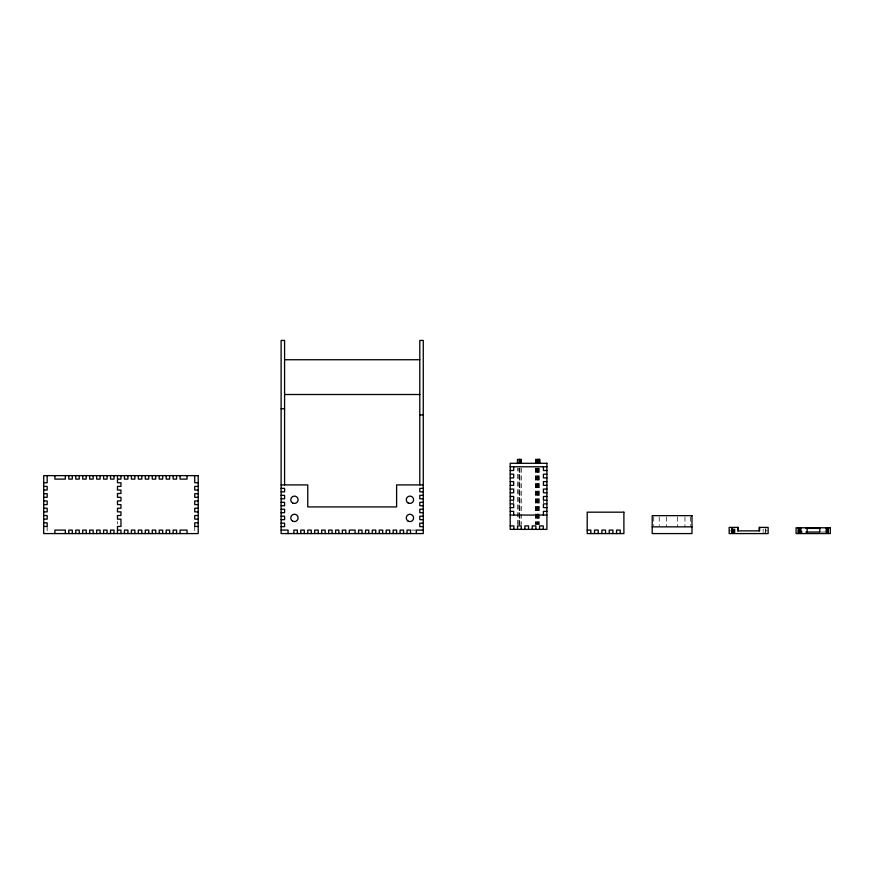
<?xml version="1.0" encoding="UTF-8"?>
<svg xmlns="http://www.w3.org/2000/svg" width="874" height="874" viewBox="0 0 874 874"><rect width="100%" height="100%" fill="white"/><g stroke="black" fill="none" stroke-linecap="round" stroke-linejoin="round"><path stroke-width="0.66" stroke-dasharray="4.37 3.28" d="M517.463 524.564L517.463 468.114M518.795 524.564L518.795 468.114M519.462 524.564L519.462 468.114M411.61 530.092L415.762 530.092M729.156 530.868L731.899 530.868M765.384 530.868L767.219 530.868M798.432 532.026L805.151 532.026M821.276 532.026L827.995 532.026M828.126 529.688L828.17 533.577M827.995 529.611L827.995 533.577M827.809 528.399L827.776 532.277M827.58 529.688L827.667 532.277M827.46 529.688L827.328 532.277M827.197 529.688L827.186 532.277M827.055 529.688L827.055 533.577M826.793 529.688L826.902 532.277M826.596 529.688L826.651 532.277M826.509 529.688L826.443 532.277M826.291 529.688L826.367 532.277M826.127 528.399L826.225 532.277M825.963 529.688L825.963 532.277M801.141 529.688L801.141 533.577M800.934 529.688L800.934 532.277M800.737 529.688L800.737 532.277M800.529 529.688L800.529 532.277M800.333 529.688L800.333 532.277M800.136 529.688L800.136 532.277M799.939 529.688L799.939 532.277M799.754 529.688L799.776 532.277M799.535 529.688L799.535 533.577M799.393 529.688L799.317 533.577M799.229 529.688L799.229 533.577M799.076 529.688L798.923 532.277M798.891 529.688L798.891 533.577M798.607 529.688L798.607 533.577M798.432 529.611L798.432 533.577M798.323 529.688L798.301 533.577M798.006 529.688L798.093 533.577M798.006 529.688L798.006 533.577M765.81 528.628L765.788 531.348M765.384 528.967L765.384 531.512M763.144 529.12L763.144 532.463M734.936 529.12L734.936 532.463M734.488 529.12L734.488 532.463M734.269 529.12L734.269 532.463M734.04 529.12L734.04 532.463M733.821 529.12L733.821 532.463M733.614 529.12L733.614 532.463M733.406 529.12L733.406 532.463M733.21 529.12L733.21 532.463M733.013 529.12L733.013 532.463M732.827 529.12L732.827 532.463M732.652 529.12L732.652 532.463M732.488 528.005L732.488 532.463M732.336 529.12L732.336 532.463M732.194 529.12L732.194 532.463M732.051 529.12L731.942 532.463M731.899 528.005L731.899 532.463M731.658 529.12L731.593 532.463M731.472 528.628L731.483 533.577M690.438 516.895L690.438 525.602M684.954 516.895L684.954 526.847M677.612 516.895L677.612 526.847M666.567 516.895L666.567 526.847M659.225 516.895L659.225 525.602M653.741 516.895L653.741 525.602M543.42 501.163L543.42 502.856M539.651 468.114L539.651 524.564M538.668 468.114L538.668 524.564M538.198 468.114L538.198 524.564M537.696 468.114L537.761 524.564M537.259 468.114L537.259 524.564M536.385 468.114L536.385 524.564M535.86 468.114L535.86 524.564M535.806 468.114L535.806 524.564M521.297 468.114L521.297 524.564M519.964 468.114L519.964 524.564M519.287 468.114L519.287 524.564M513.683 501.086L513.683 502.965M194.738 526.454L194.738 532.386M117.477 521.592L117.477 524.029M47.174 526.454L47.174 532.386M734.739 529.12L734.739 532.463L734.739 529.12M828.421 533.577L828.41 529.688L828.377 533.577"/><path stroke-width="1.31" d="M284.585 359.738L419.793 359.738M284.585 394.513L419.793 394.513M419.793 414.877L423.267 414.877M510.208 466.771L546.906 466.771M510.208 470.485L513.683 470.485L513.683 466.771M546.906 470.485L543.42 470.485L543.42 466.771M510.208 474.2L513.683 474.2L513.683 477.914L510.208 477.914M546.906 474.2L543.42 474.2L543.42 477.914L546.906 477.914M117.477 479.105L120.962 479.105L120.962 475.631M510.208 481.629L513.683 481.629L513.683 485.343L510.208 485.343M546.906 481.629L543.42 481.629L543.42 485.343L546.906 485.343M43.7 482.743L47.174 482.743L47.174 475.631M198.212 482.743L194.738 482.743L194.738 475.631M281.111 484.906L307.768 484.906L307.768 506.92L396.61 506.92L396.61 484.906L423.267 484.906M43.7 486.392L47.174 486.392L47.174 490.03L43.7 490.03M198.212 486.392L194.738 486.392L194.738 490.03L198.212 490.03M281.111 488.38L284.585 488.38L284.585 491.854L281.111 491.854M423.267 488.38L419.793 488.38L419.793 491.854L423.267 491.854M510.208 489.058L513.683 489.058L513.683 492.772L510.208 492.772M546.906 489.058L543.42 489.058L543.42 492.772L546.906 492.772M43.7 493.679L47.174 493.679L47.174 497.317L43.7 497.317M198.212 493.679L194.738 493.679L194.738 497.317L198.212 497.317M281.111 495.329L284.585 495.329L284.585 498.803L281.111 498.803M423.267 495.329L419.793 495.329L419.793 498.803L423.267 498.803M510.208 496.487L513.683 496.487L513.683 500.201L510.208 500.201M546.906 496.487L543.42 496.487L543.42 500.201L546.906 500.201M43.7 500.955L47.174 500.955L47.174 504.604L43.7 504.604M198.212 500.955L194.738 500.955L194.738 504.604L198.212 504.604M281.111 502.288L284.585 502.288L284.585 505.762L281.111 505.762M423.267 502.288L419.793 502.288L419.793 505.762L423.267 505.762M510.208 503.916L513.683 503.916L513.683 507.63L510.208 507.63M546.906 503.916L543.42 503.916L543.42 507.63L546.906 507.63M43.7 508.242L47.174 508.242L47.174 511.88L43.7 511.88M198.212 508.242L194.738 508.242L194.738 511.88L198.212 511.88M281.111 509.236L284.585 509.236L284.585 512.71L281.111 512.71M423.267 509.236L419.793 509.236L419.793 512.71L423.267 512.71M510.208 511.345L513.683 511.345L513.683 515.059M546.906 511.345L543.42 511.345L543.42 515.059M510.208 515.059L546.906 515.059M43.7 515.529L47.174 515.529L47.174 519.167L43.7 519.167M198.212 515.529L194.738 515.529L194.738 519.167L198.212 519.167M281.111 516.195L284.585 516.195L284.585 519.669L281.111 519.669M423.267 516.195L419.793 516.195L419.793 519.669L423.267 519.669M43.7 522.816L47.174 522.816L47.174 526.454L43.7 526.454M198.212 522.816L194.738 522.816L194.738 526.454L198.212 526.454M281.111 523.144L284.585 523.144L284.585 526.618L281.111 526.618M423.267 523.144L419.793 523.144L419.793 526.618L423.267 526.618M510.208 525.908L513.879 525.908L513.879 529.382M652.201 526.847L691.979 526.847M819.79 528.399L805.883 528.399L805.883 527.776M117.477 530.092L120.962 530.092L120.962 533.577M281.111 530.092L288.07 530.092L288.07 533.577M423.267 530.092L416.308 530.092L416.308 533.577M587.197 530.092L590.868 530.092L590.868 533.577M805.883 532.026L819.932 532.026M281.111 408.704L284.585 408.857M828.421 528.399L828.41 527.776L828.246 528.399M828.17 527.776L828.093 528.399M828.006 527.776L827.962 528.399M827.776 527.776L827.7 528.399M827.558 527.776L827.58 528.399M827.449 527.776L827.317 528.399M827.186 527.776L827.197 528.399M827.066 527.776L827.055 528.399M826.902 527.776L826.793 528.399M826.749 527.776L826.596 528.399M826.509 527.776L826.443 528.399M826.367 527.776L826.291 528.399M826.225 527.776L826.127 528.399M825.963 527.776L825.963 528.399M819.79 527.776L819.79 532.026M807.128 527.776L807.128 532.026M801.141 527.776L801.141 528.399M800.934 527.776L800.934 528.399M800.737 527.776L800.737 528.399M800.529 527.776L800.529 528.399M800.333 527.776L800.333 528.399M800.136 527.776L800.136 528.399M799.939 527.776L799.939 528.399M799.655 527.776L799.754 528.399M799.535 527.776L799.568 528.399M799.426 527.776L799.393 528.399M799.207 527.776L799.229 528.399M799.076 528.399L798.607 527.776M798.443 527.776L798.421 528.399M798.323 527.776L798.235 528.399M765.384 532.681L765.384 533.577M759.637 527.393L759.637 530.868L737.656 530.868L737.656 527.393M759.124 530.868L759.124 527.393L768.126 527.393L768.126 533.577L729.156 533.577L729.156 527.393L738.18 527.393L738.18 530.868M620.234 533.577L620.234 530.092L616.563 530.092L616.563 533.577M612.893 533.577L612.893 530.092L609.222 530.092L609.222 533.577M605.551 533.577L605.551 530.092L601.88 530.092L601.88 533.577M598.209 533.577L598.209 530.092L594.539 530.092L594.539 533.577M543.235 529.382L543.235 525.908L539.564 525.908L539.564 529.382M539.651 463.296L539.662 459.429L535.806 459.429L535.806 463.296M539.586 459.429L539.586 463.296M539.378 459.429L539.378 463.296M539.072 459.429L539.072 463.296M538.668 459.429L538.668 463.296M538.198 459.429L538.198 463.296M537.696 459.429L537.696 463.296M535.817 459.429L535.86 463.296M535.893 529.382L535.893 525.908L532.222 525.908L532.222 529.382M528.552 529.382L528.552 525.908L524.881 525.908L524.881 529.382M521.275 463.296L521.297 459.429L517.463 459.429L517.463 463.296M521.21 529.382L521.21 525.908L517.539 525.908L517.539 529.382M520.412 459.429L520.412 463.296M519.462 459.429L519.462 463.296M519.375 459.429L519.375 463.296M419.793 484.906L419.793 340.423L423.267 340.423L423.267 533.577L281.111 533.577L281.111 340.423L284.585 340.423L284.585 484.906M410.518 533.577L410.518 530.092L407.044 530.092L407.044 533.577M403.57 533.577L403.57 530.092L400.084 530.092L400.084 533.577M396.61 533.577L396.61 530.092L393.136 530.092L393.136 533.577M389.662 533.577L389.662 530.092L386.177 530.092L386.177 533.577M382.703 533.577L382.703 530.092L379.229 530.092L379.229 533.577M375.754 533.577L375.754 530.092L372.28 530.092L372.28 533.577M368.795 533.577L368.795 530.092L365.518 530.092L365.518 533.577M362.044 533.577L362.044 530.092L358.558 530.092L358.558 533.577M355.084 533.577L355.084 530.092L349.294 530.092L349.294 533.577M345.82 533.577L345.82 530.092L342.335 530.092L342.335 533.577M338.861 533.577L338.861 530.092L335.583 530.092L335.583 533.577M332.098 533.577L332.098 530.092L328.624 530.092L328.624 533.577M325.15 533.577L325.15 530.092L321.676 530.092L321.676 533.577M318.191 533.577L318.191 530.092L314.716 530.092L314.716 533.577M311.242 533.577L311.242 530.092L307.768 530.092L307.768 533.577M304.294 533.577L304.294 530.092L300.809 530.092L300.809 533.577M297.335 533.577L297.335 530.092L293.861 530.092L293.861 533.577M187.014 475.631L187.014 479.105L180.055 479.105L180.055 475.631M187.014 533.577L187.014 530.092L180.055 530.092L180.055 533.577M176.581 475.631L176.581 479.105L173.107 479.105L173.107 475.631M176.581 533.577L176.581 530.092L173.107 530.092L173.107 533.577M169.632 475.631L169.632 479.105L166.158 479.105L166.158 475.631M169.632 533.577L169.632 530.092L166.158 530.092L166.158 533.577M162.673 475.631L162.673 479.105L159.199 479.105L159.199 475.631M162.673 533.577L162.673 530.092L159.199 530.092L159.199 533.577M155.725 475.631L155.725 479.105L152.251 479.105L152.251 475.631M155.725 533.577L155.725 530.092L152.251 530.092L152.251 533.577M148.766 475.631L148.766 479.105L145.292 479.105L145.292 475.631M148.766 533.577L148.766 530.092L145.292 530.092L145.292 533.577M141.817 475.631L141.817 479.105L138.343 479.105L138.343 475.631M141.817 533.577L141.817 530.092L138.343 530.092L138.343 533.577M134.869 475.631L134.869 479.105L131.384 479.105L131.384 475.631M134.869 533.577L134.869 530.092L131.384 530.092L131.384 533.577M127.91 475.631L127.91 479.105L124.436 479.105L124.436 475.631M127.91 533.577L127.91 530.092L124.436 530.092L124.436 533.577M117.477 475.631L117.477 482.743L120.962 482.743L120.962 486.392L117.477 486.392L117.477 490.03L120.962 490.03L120.962 493.504L117.477 493.504L117.477 497.317L120.962 497.317L120.962 500.955L117.477 500.955L117.477 504.604L120.962 504.604L120.962 508.242L117.477 508.242L117.477 511.88L120.962 511.88L120.962 515.529L117.477 515.529L117.477 519.167L120.962 519.167L120.962 526.454L117.477 526.454L117.477 533.577M114.002 475.631L114.002 479.105L110.528 479.105L110.528 475.631M114.002 533.577L114.002 530.092L110.528 530.092L110.528 533.577M107.054 475.631L107.054 479.105L103.58 479.105L103.58 475.631M107.054 533.577L107.054 530.092L103.58 530.092L103.58 533.577M100.095 475.631L100.095 479.105L96.621 479.105L96.621 475.631M100.095 533.577L100.095 530.092L96.621 530.092L96.621 533.577M93.147 475.631L93.147 479.105L89.672 479.105L89.672 475.631M93.147 533.577L93.147 530.092L89.672 530.092L89.672 533.577M86.187 475.631L86.187 479.105L82.713 479.105L82.713 475.631M86.187 533.577L86.187 530.092L82.713 530.092L82.713 533.577M79.239 475.631L79.239 479.105L75.765 479.105L75.765 475.631M79.239 533.577L79.239 530.092L75.765 530.092L75.765 533.577M72.291 475.631L72.291 479.105L68.806 479.105L68.806 475.631M72.291 533.577L72.291 530.092L68.806 530.092L68.806 533.577M65.332 475.631L65.332 479.105L54.898 479.105L54.898 475.631M65.332 533.577L65.332 530.092L54.898 530.092L54.898 533.577M798.006 527.776L798.006 528.399L798.104 527.776M546.906 463.296L510.208 463.296L510.208 529.382L546.906 529.382L546.906 463.296M198.212 475.631L43.7 475.631L43.7 533.577L198.212 533.577L198.212 475.631M623.894 512.175L587.197 512.175L587.197 533.577L623.894 533.577L623.894 512.175M691.979 515.649L652.201 515.649L652.201 533.577L691.979 533.577L691.979 515.649M830.3 527.776L796.072 527.776L796.072 533.577L830.3 533.577L830.3 527.776M798.006 528.399L798.006 527.776L798.006 528.399M408.103 502.943A3.671 3.671 0 0 0 413.61 499.775A3.671 3.671 0 0 0 408.103 496.596A3.671 3.671 0 0 0 408.103 502.943M408.103 521.112A3.671 3.671 0 0 0 413.61 517.932A3.671 3.671 0 0 0 408.103 514.753A3.671 3.671 0 0 0 408.103 521.112M292.604 502.954A3.671 3.671 0 0 0 298.11 499.775A3.671 3.671 0 0 0 292.604 496.596A3.671 3.671 0 0 0 292.604 502.954M292.604 521.112A3.671 3.671 0 0 0 298.11 517.932A3.671 3.671 0 0 0 292.604 514.753A3.671 3.671 0 0 0 292.604 521.112"/></g></svg>
